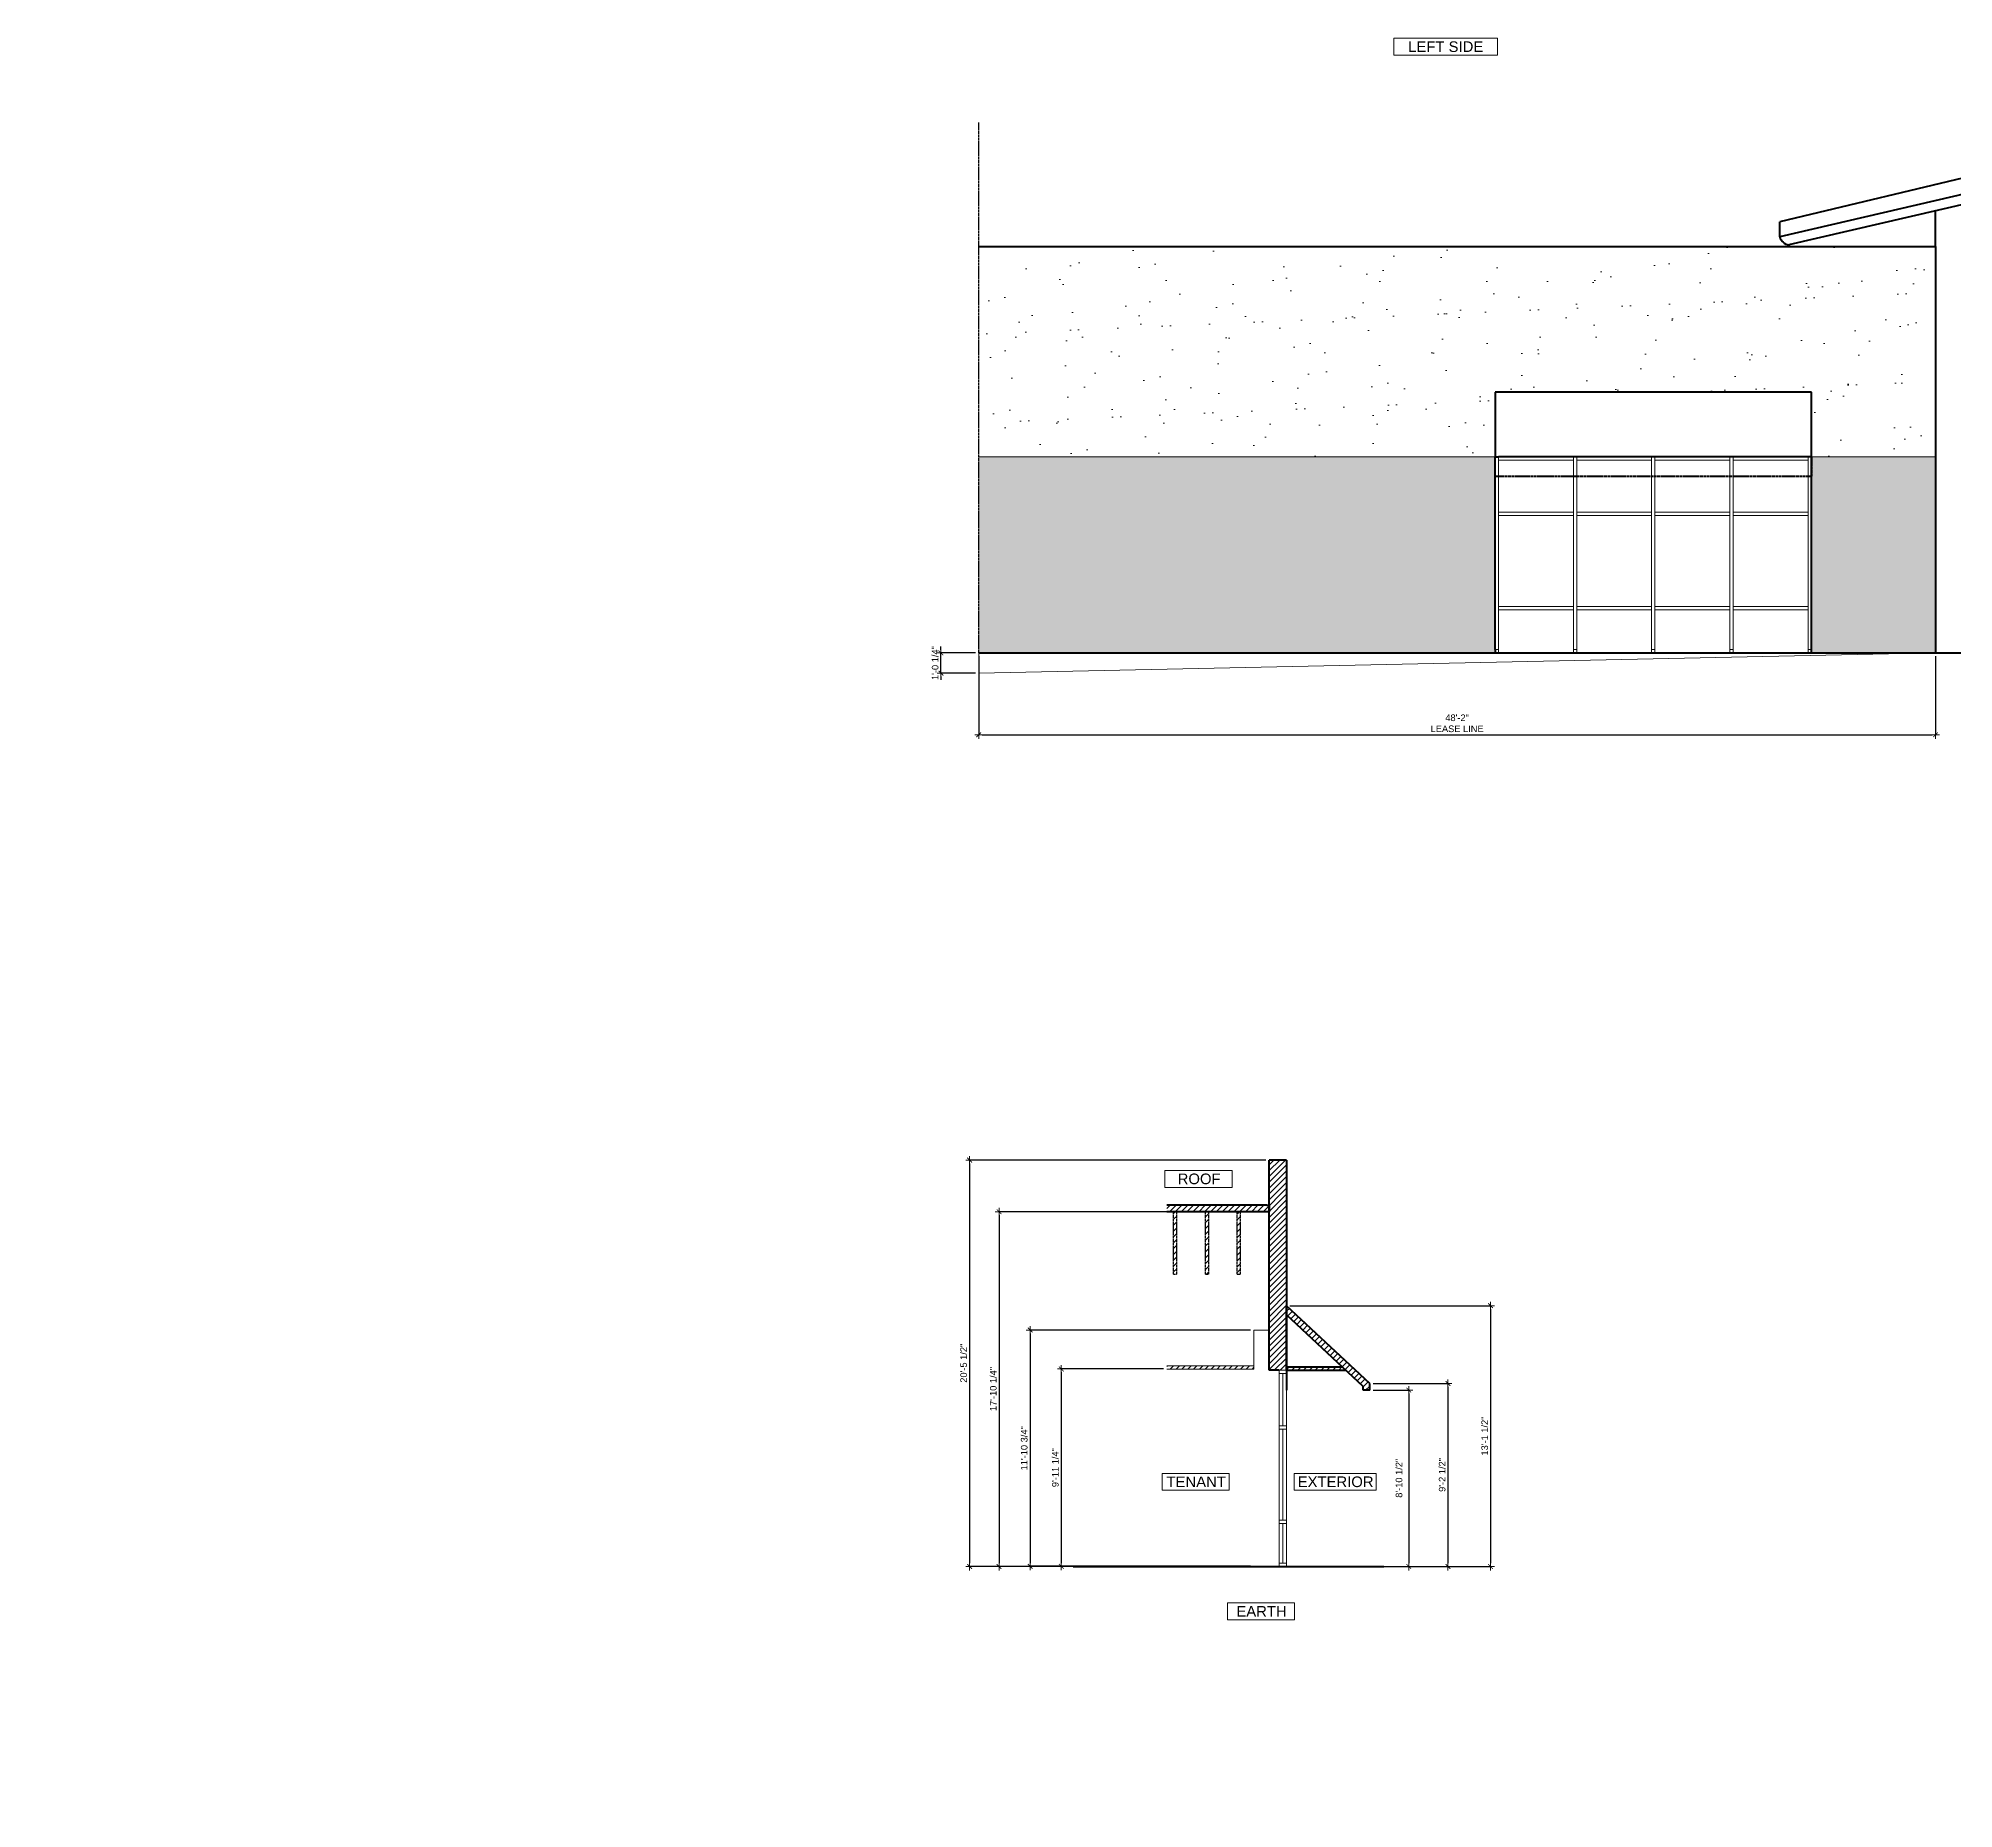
# Model space of a CAD drawing. Header units: inches. Extents: x 0 to 24189, y -562 to 1780.
# Drawn here: x 2692 to 3849, y 522 to 1591 of the extents above; entities that cross this region are included whole.
import ezdxf
from ezdxf import colors
from ezdxf.entities.mleader import LeaderData, LeaderLine
from ezdxf.math import Vec2, Vec3

# ---------------------------------------------------------------- set-up
doc = ezdxf.new("R2010")
doc.units = ezdxf.units.IN
doc.header["$MEASUREMENT"] = 0
doc.linetypes.add('CENTER', pattern=[2, 1.25, -0.25, 0.25, -0.25])
for name, color, linetype, lineweight in [('0-ANNO-DIMS', 153, 'Continuous', 13), ('0-ANNO-REFS', 232, 'Continuous', 15), ('EL-1-HEAVY-EXTRA', 3, 'Continuous', 60), ('EL-2-HEAVY', 4, 'Continuous', 50), ('EL-3-MEDIUM', 1, 'Continuous', 40), ('EL-4-STANDARD', 7, 'Continuous', 30), ('EL-5-FINE', 2, 'Continuous', 20), ('EL-7-LIGHT', 6, 'Continuous', 15), ('EL-8-LIGHT-EXTRA', 8, 'Continuous', 13)]:
    doc.layers.add(name, color=color, linetype=linetype, lineweight=lineweight)
for name, color, linetype in [('0-AREA-LEASE-LINE', 7, 'CENTER'), ('A-NOTE', 7, 'Continuous'), ('A-NOTE-HVAC', 7, 'Continuous')]:
    doc.layers.add(name, color=color, linetype=linetype)
doc.styles.add('ARCHD', font='archd.shx', dxfattribs={"width": 0.8})
doc.styles.add('Arial', font='arial.ttf')
doc.styles.add('DIM', font='arial.ttf')
doc.dimstyles.new('AAD', dxfattribs={"dimscale": 4, "dimtxt": 1, "dimasz": 0.5, "dimexe": 0, "dimexo": 0.5, "dimgap": 0.375, "dimtad": 1, "dimrnd": 0.245, "dimzin": 3, "dimdsep": 46, "dimlunit": 4, "dimtxsty": 'DIM', "dimblk": 'DIMSLSH', "dimcen": 0.0625, "dimclre": 256, "dimclrt": 7, "dimadec": 0, "dimazin": 0, "dimtfac": 0.1875, "dimtix": 1, "dimtmove": 2, "dimatfit": 3, "dimldrblk": 'DIMSLSH', "dimfxl": 1, "dimfrac": 2, "dimtolj": 1, "dimtzin": 3, "dimarcsym": 0})
pattern_1 = [(45, (765.1018, -727.5685), (-1.767767, 1.767767), [])]

# ---------------------------------------------------------------- blocks, each defined once
blk = doc.blocks.new('00-DIMS-LDR2')
at = {"color": 0, "linetype": 'ByBlock'}
blk.add_solid([(-1, 0.17), (-1, -0.17), (0, 0)], dxfattribs=at)
blk = doc.blocks.new('DIMSLSH')
at = {"linetype": 'Continuous'}
for p, q in [((1.19, 0), (-1.19, 0)), ((0, -1.19), (0, 1.19))]:
    blk.add_line(p, q, dxfattribs=at)
at = {"linetype": 'Continuous', "const_width": 0.25}
blk.add_lwpolyline([(-0.71, -0.71), (0.71, 0.71)], dxfattribs=at)
blk = doc.blocks.new('*D91')
at = {"layer": '0-ANNO-DIMS', "lineweight": -2, "transparency": 16777216}
for p, q in [((3433.9, 913.6), (3254.9, 913.6)), ((3433.9, 668.1), (3254.9, 668.1))]:
    blk.add_line(p, q, dxfattribs=at)
at = {"layer": '0-ANNO-DIMS', "color": 0, "lineweight": -2, "transparency": 16777216}
blk.add_line((3254.9, 911.6), (3254.9, 670.1), dxfattribs=at)
at = {"layer": 'DEFPOINTS', "color": 0, "transparency": 16777216}
for p in [(3435.9, 913.6), (3254.9, 668.1), (3435.9, 668.1)]:
    blk.add_point(p, dxfattribs=at)
at = {"layer": '0-ANNO-DIMS', "color": 0, "lineweight": -2, "transparency": 16777216, "xscale": 2, "yscale": 2, "zscale": 2}
for p, rotation in [((3254.9, 913.6), 90), ((3254.9, 668.1), 270)]:
    blk.add_blockref('DIMSLSH', p, dxfattribs=dict(at, rotation=rotation))
at = {"layer": '0-ANNO-DIMS', "color": 7, "transparency": 16777216, "insert": (3251.3, 790.9), "char_height": 4, "attachment_point": 5, "rotation": 90, "style": 'DIM'}
blk.add_mtext('\\A1;20\'-5 1/2"', dxfattribs=at)
blk = doc.blocks.new('*D92')
at = {"layer": '0-ANNO-DIMS', "lineweight": -2, "transparency": 16777216}
for p, q in [((3424.6, 810.9), (3291.5, 810.9)), ((3424.6, 668.2), (3291.5, 668.2))]:
    blk.add_line(p, q, dxfattribs=at)
at = {"layer": '0-ANNO-DIMS', "color": 0, "lineweight": -2, "transparency": 16777216}
blk.add_line((3291.5, 808.9), (3291.5, 670.2), dxfattribs=at)
at = {"layer": 'DEFPOINTS', "color": 0, "transparency": 16777216}
for p in [(3426.6, 810.9), (3291.5, 668.2), (3426.6, 668.2)]:
    blk.add_point(p, dxfattribs=at)
at = {"layer": '0-ANNO-DIMS', "color": 0, "lineweight": -2, "transparency": 16777216, "xscale": 2, "yscale": 2, "zscale": 2}
for p, rotation in [((3291.5, 810.9), 90), ((3291.5, 668.2), 270)]:
    blk.add_blockref('DIMSLSH', p, dxfattribs=dict(at, rotation=rotation))
at = {"layer": '0-ANNO-DIMS', "color": 7, "transparency": 16777216, "insert": (3287.9, 739.5), "char_height": 4, "attachment_point": 5, "rotation": 90, "style": 'DIM'}
blk.add_mtext('\\A1;11\'-10 3/4"', dxfattribs=at)
blk = doc.blocks.new('*D93')
at = {"layer": '0-ANNO-DIMS', "lineweight": -2, "transparency": 16777216}
for p, q in [((3433.9, 882.4), (3272.7, 882.4)), ((3433.9, 668.1), (3272.7, 668.1))]:
    blk.add_line(p, q, dxfattribs=at)
at = {"layer": '0-ANNO-DIMS', "color": 0, "lineweight": -2, "transparency": 16777216}
blk.add_line((3272.7, 880.4), (3272.7, 670.1), dxfattribs=at)
at = {"layer": 'DEFPOINTS', "color": 0, "transparency": 16777216}
for p in [(3435.9, 882.4), (3272.7, 668.1), (3435.9, 668.1)]:
    blk.add_point(p, dxfattribs=at)
at = {"layer": '0-ANNO-DIMS', "color": 0, "lineweight": -2, "transparency": 16777216, "xscale": 2, "yscale": 2, "zscale": 2}
for p, rotation in [((3272.7, 882.4), 90), ((3272.7, 668.1), 270)]:
    blk.add_blockref('DIMSLSH', p, dxfattribs=dict(at, rotation=rotation))
at = {"layer": '0-ANNO-DIMS', "color": 7, "transparency": 16777216, "insert": (3269.2, 775.3), "char_height": 4, "attachment_point": 5, "rotation": 90, "style": 'DIM'}
blk.add_mtext('\\A1;17\'-10 1/4"', dxfattribs=at)
blk = doc.blocks.new('*D94')
at = {"layer": '0-ANNO-DIMS', "lineweight": -2, "transparency": 16777216}
for p, q in [((3372.1, 787.4), (3310.3, 787.4)), ((3379.3, 668.2), (3310.3, 668.2))]:
    blk.add_line(p, q, dxfattribs=at)
at = {"layer": '0-ANNO-DIMS', "color": 0, "lineweight": -2, "transparency": 16777216}
blk.add_line((3310.3, 785.4), (3310.3, 670.2), dxfattribs=at)
at = {"layer": 'DEFPOINTS', "color": 0, "transparency": 16777216}
for p in [(3374.1, 787.4), (3310.3, 668.2), (3381.3, 668.2)]:
    blk.add_point(p, dxfattribs=at)
at = {"layer": '0-ANNO-DIMS', "color": 0, "lineweight": -2, "transparency": 16777216, "xscale": 2, "yscale": 2, "zscale": 2}
for p, rotation in [((3310.3, 787.4), 90), ((3310.3, 668.2), 270)]:
    blk.add_blockref('DIMSLSH', p, dxfattribs=dict(at, rotation=rotation))
at = {"layer": '0-ANNO-DIMS', "color": 7, "transparency": 16777216, "insert": (3306.7, 727.8), "char_height": 4, "attachment_point": 5, "rotation": 90, "style": 'DIM'}
blk.add_mtext('\\A1;9\'-11 1/4"', dxfattribs=at)
blk = doc.blocks.new('*D95')
at = {"layer": '0-ANNO-DIMS', "lineweight": -2, "transparency": 16777216}
for p, q in [((3448.4, 825.6), (3569.6, 825.6)), ((3448.4, 668.1), (3569.6, 668.1))]:
    blk.add_line(p, q, dxfattribs=at)
at = {"layer": '0-ANNO-DIMS', "color": 0, "lineweight": -2, "transparency": 16777216}
blk.add_line((3569.6, 823.6), (3569.6, 670.1), dxfattribs=at)
at = {"layer": 'DEFPOINTS', "color": 0, "transparency": 16777216}
for p in [(3446.4, 825.6), (3446.4, 668.1), (3569.6, 668.1)]:
    blk.add_point(p, dxfattribs=at)
at = {"layer": '0-ANNO-DIMS', "color": 0, "lineweight": -2, "transparency": 16777216, "xscale": 2, "yscale": 2, "zscale": 2}
for p, rotation in [((3569.6, 825.6), 90), ((3569.6, 668.1), 270)]:
    blk.add_blockref('DIMSLSH', p, dxfattribs=dict(at, rotation=rotation))
at = {"layer": '0-ANNO-DIMS', "color": 7, "transparency": 16777216, "insert": (3566.1, 746.9), "char_height": 4, "attachment_point": 5, "rotation": 90, "style": 'DIM'}
blk.add_mtext('\\A1;13\'-1 1/2"', dxfattribs=at)
blk = doc.blocks.new('*D96')
at = {"layer": '0-ANNO-DIMS', "lineweight": -2, "transparency": 16777216}
for p, q in [((3498.6, 774.6), (3520.2, 774.6)), ((3498.6, 668.1), (3520.2, 668.1))]:
    blk.add_line(p, q, dxfattribs=at)
at = {"layer": '0-ANNO-DIMS', "color": 0, "lineweight": -2, "transparency": 16777216}
blk.add_line((3520.2, 772.6), (3520.2, 670.1), dxfattribs=at)
at = {"layer": 'DEFPOINTS', "color": 0, "transparency": 16777216}
for p in [(3496.6, 774.6), (3496.6, 668.1), (3520.2, 668.1)]:
    blk.add_point(p, dxfattribs=at)
at = {"layer": '0-ANNO-DIMS', "color": 0, "lineweight": -2, "transparency": 16777216, "xscale": 2, "yscale": 2, "zscale": 2}
for p, rotation in [((3520.2, 774.6), 90), ((3520.2, 668.1), 270)]:
    blk.add_blockref('DIMSLSH', p, dxfattribs=dict(at, rotation=rotation))
at = {"layer": '0-ANNO-DIMS', "color": 7, "transparency": 16777216, "insert": (3514.3, 721.4), "char_height": 4, "attachment_point": 5, "rotation": 90, "style": 'DIM'}
blk.add_mtext('\\A1;8\'-10 1/2"', dxfattribs=at)
blk = doc.blocks.new('*D97')
at = {"layer": '0-ANNO-DIMS', "lineweight": -2, "transparency": 16777216}
for p, q in [((3498.6, 778.6), (3543.9, 778.6)), ((3498.6, 668.1), (3543.9, 668.1))]:
    blk.add_line(p, q, dxfattribs=at)
at = {"layer": '0-ANNO-DIMS', "color": 0, "lineweight": -2, "transparency": 16777216}
blk.add_line((3543.9, 776.6), (3543.9, 670.1), dxfattribs=at)
at = {"layer": 'DEFPOINTS', "color": 0, "transparency": 16777216}
for p in [(3496.6, 778.6), (3496.6, 668.1), (3543.9, 668.1)]:
    blk.add_point(p, dxfattribs=at)
at = {"layer": '0-ANNO-DIMS', "color": 0, "lineweight": -2, "transparency": 16777216, "xscale": 2, "yscale": 2, "zscale": 2}
for p, rotation in [((3543.9, 778.6), 90), ((3543.9, 668.1), 270)]:
    blk.add_blockref('DIMSLSH', p, dxfattribs=dict(at, rotation=rotation))
at = {"layer": '0-ANNO-DIMS', "color": 7, "transparency": 16777216, "insert": (3540.4, 723.4), "char_height": 4, "attachment_point": 5, "rotation": 90, "style": 'DIM'}
blk.add_mtext('\\A1;9\'-2 1/2"', dxfattribs=at)
blk = doc.blocks.new('*D108')
at = {"layer": '0-ANNO-DIMS', "color": 0, "lineweight": -2, "transparency": 16777216}
for p, q in [((3237.6, 1221.9), (3237.6, 1223.9)), ((3237.6, 1207.7), (3237.6, 1219.9)), ((3237.6, 1205.7), (3237.6, 1203.7))]:
    blk.add_line(p, q, dxfattribs=at)
at = {"layer": '0-ANNO-DIMS', "lineweight": -2, "transparency": 16777216}
for p, q in [((3258.4, 1219.9), (3237.6, 1219.9)), ((3258.4, 1207.7), (3237.6, 1207.7))]:
    blk.add_line(p, q, dxfattribs=at)
at = {"layer": 'DEFPOINTS', "color": 0, "transparency": 16777216}
for p in [(3237.6, 1219.9), (3260.4, 1219.9), (3260.4, 1207.7)]:
    blk.add_point(p, dxfattribs=at)
at = {"layer": '0-ANNO-DIMS', "color": 0, "lineweight": -2, "transparency": 16777216, "xscale": 2, "yscale": 2, "zscale": 2}
for p, rotation in [((3237.6, 1219.9), 270), ((3237.6, 1207.7), 90)]:
    blk.add_blockref('DIMSLSH', p, dxfattribs=dict(at, rotation=rotation))
at = {"layer": '0-ANNO-DIMS', "color": 7, "transparency": 16777216, "insert": (3234.1, 1213.8), "char_height": 4, "attachment_point": 5, "rotation": 90, "style": 'DIM'}
blk.add_mtext('\\A1;1\'-0 1/4"', dxfattribs=at)
blk = doc.blocks.new('*D109')
at = {"layer": '0-ANNO-DIMS', "lineweight": -2, "transparency": 16777216}
for p, q in [((3260.4, 1217.9), (3260.4, 1170.5)), ((3838.4, 1217.9), (3838.4, 1170.5))]:
    blk.add_line(p, q, dxfattribs=at)
at = {"layer": '0-ANNO-DIMS', "color": 0, "lineweight": -2, "transparency": 16777216}
blk.add_line((3262.4, 1170.5), (3836.4, 1170.5), dxfattribs=at)
at = {"layer": 'DEFPOINTS', "color": 0, "transparency": 16777216}
for p in [(3260.4, 1219.9), (3838.4, 1219.9), (3838.4, 1170.5)]:
    blk.add_point(p, dxfattribs=at)
at = {"layer": '0-ANNO-DIMS', "color": 0, "lineweight": -2, "transparency": 16777216, "xscale": 2, "yscale": 2, "zscale": 2, "rotation": 180}
blk.add_blockref('DIMSLSH', (3260.4, 1170.5), dxfattribs=at)
at = {"layer": '0-ANNO-DIMS', "color": 0, "lineweight": -2, "transparency": 16777216, "xscale": 2, "yscale": 2, "zscale": 2}
blk.add_blockref('DIMSLSH', (3838.4, 1170.5), dxfattribs=at)
at = {"layer": '0-ANNO-DIMS', "color": 7, "transparency": 16777216, "insert": (3549.4, 1177.4), "char_height": 4, "attachment_point": 5, "style": 'DIM'}
blk.add_mtext('\\A1;48\'-2"\\PLEASE LINE', dxfattribs=at)

msp = doc.modelspace()

# ---------------------------------------------------------------- hatches: boundary and pattern name
at = {"layer": 'EL-8-LIGHT-EXTRA'}
h = msp.add_hatch(dxfattribs=at)
h.set_pattern_fill('AR-SAND', color=256, scale=20, angle=45)
h.paths.add_polyline_path([(4024.1311, 931.017), (4024.1311, 804.017), (4481.3811, 804.017), (4481.3811, 931.017)])
h.paths.add_polyline_path([(3260.4277, 1465.4097), (3260.4277, 1338.4097), (3572.4277, 1338.4097), (3572.4277, 1377.4097), (3763.4277, 1377.4097), (3763.4277, 1338.4097), (3838.4277, 1338.4097), (3838.4277, 1366.8784), (3838.4277, 1465.4097)])
h = msp.add_hatch(dxfattribs=at)
h.set_pattern_fill('BRICK', color=256, scale=12)
h.paths.add_polyline_path([(3260.4277, 1338.4097), (3260.4277, 1219.9097), (3572.4277, 1219.9097), (3572.4277, 1221.9097), (3572.4277, 1338.4097)])
h.paths.add_polyline_path([(3838.4277, 1338.4097), (3763.4277, 1338.4097), (3763.4277, 1326.4097), (3763.4277, 1221.9097), (3763.4277, 1219.9097), (3838.4277, 1219.9097)])
h.paths.add_polyline_path([(4024.1311, 804.017), (4024.1311, 685.517), (4091.3811, 685.517), (4091.3811, 771.517), (4137.3811, 771.517), (4137.3811, 757.517), (4137.3811, 685.517), (4481.3811, 685.517), (4481.3811, 804.017)])
h.paths.add_polyline_path([(4956.0473, 1344.1217), (4880.9205, 1344.1217), (4880.9205, 1225.6217), (4956.0473, 1225.6217), (4956.0473, 1227.6217)])
h.paths.add_polyline_path([(5147.0473, 1227.6217), (5147.0473, 1225.6217), (5190.5473, 1225.6217), (5190.5473, 1344.1217), (5147.0473, 1344.1217)])
h = msp.add_hatch(dxfattribs=at)
h.set_pattern_fill('ANSI31', color=136, scale=20)
h.set_pattern_definition(pattern_1)
h.paths.add_polyline_path([(3435.8576, 886.3898), (3434.3576, 886.3898), (3374.123, 886.3898), (3374.123, 882.3898), (3435.8576, 882.3898)])
h.paths.add_polyline_path([(3446.3576, 913.6398), (3435.8576, 913.6398), (3435.8576, 810.8898), (3435.8576, 786.6398), (3441.8576, 786.6398), (3446.3576, 786.6398)])
h.paths.add_polyline_path([(3426.6076, 789.3898), (3374.123, 789.3898), (3374.123, 787.3898), (3426.6076, 787.3898)])
h.paths.add_polyline_path([(3380.1076, 882.3898), (3378.1076, 882.3898), (3378.1076, 844.6393), (3380.1076, 844.6393)])
h.paths.add_polyline_path([(3399.3576, 882.3898), (3397.3576, 882.3898), (3397.3576, 844.6393), (3399.3576, 844.6393)])
h.paths.add_polyline_path([(3418.6076, 882.3898), (3416.6076, 882.3898), (3416.6076, 844.6393), (3418.6076, 844.6393)])
h = msp.add_hatch(dxfattribs=at)
h.set_pattern_fill('ANSI31', color=136, scale=20)
h.set_pattern_definition(pattern_1)
h.paths.add_polyline_path([(3446.3576, 825.6398), (3446.3576, 820.1628), (3492.6076, 776.9041), (3492.6076, 774.6398), (3496.6076, 774.6398), (3496.6076, 778.6398)])
h.paths.add_polyline_path([(3480.0604, 788.6398), (3446.3576, 788.6398), (3446.3576, 786.6398), (3482.1987, 786.6398)], flags=17)

# ---------------------------------------------------------------- linework, layer by layer
at = {"layer": '0-ANNO-REFS'}
for points in [[(3573.8179, 1591.1962), (3573.8179, 1581.0395), (3511.2449, 1581.0395), (3511.2449, 1591.1962)], [(3413.4859, 907.2791), (3413.4859, 897.1225), (3372.924, 897.1225), (3372.924, 907.2791)], [(3411.715, 724.3107), (3411.715, 714.1541), (3371.1531, 714.1541), (3371.1531, 724.3107)], [(3500.4742, 724.3107), (3500.4742, 714.1541), (3451.0121, 714.1541), (3451.0121, 724.3107)], [(3451.1916, 646.0822), (3451.1916, 635.9255), (3410.6297, 635.9255), (3410.6297, 646.0822)]]:
    msp.add_lwpolyline(points, close=True, dxfattribs=at)
at = {"layer": '0-AREA-LEASE-LINE'}
msp.add_line((3260.4277, 1219.9097), (3260.4277, 1540.2731), dxfattribs=at)
at = {"layer": 'EL-1-HEAVY-EXTRA'}
for p, q in [((3260.4277, 1219.9097), (3838.4277, 1219.9097)), ((3838.4277, 1219.9097), (3859.3183, 1219.9097)), ((3317.5274, 668.1398), (3505.2286, 668.1398)), ((3412.2734, 668.1398), (3371.3576, 668.1398))]:
    msp.add_line(p, q, dxfattribs=at)
at = {"layer": 'EL-2-HEAVY'}
for p, q in [((3868.9985, 1510.0904), (3744.3272, 1480.351)), ((3857.9837, 1497.5676), (3744.3272, 1471.2551)), ((3859.3369, 1491.7222), (3749.7839, 1466.3597)), ((3838.4277, 1485.9486), (3838.4277, 1486.8815)), ((3838.4277, 1482.6456), (3838.4277, 1485.9486)), ((3838.4277, 1465.4097), (3838.4277, 1482.6456)), ((3744.3272, 1471.2551), (3744.3272, 1480.351)), ((3260.4277, 1465.4097), (3838.4277, 1465.4097)), ((3749.7839, 1466.3597), (3749.7839, 1465.4097)), ((3838.4277, 1465.4097), (3838.4277, 1366.8784)), ((3838.4277, 1366.8784), (3838.4277, 1219.9097)), ((3572.4277, 1221.9097), (3572.4277, 1338.4097)), ((3572.4277, 1338.4097), (3574.4277, 1338.4097)), ((3619.6777, 1338.4097), (3574.4277, 1338.4097)), ((3621.6777, 1338.4097), (3619.6777, 1338.4097)), ((3666.9277, 1338.4097), (3621.6777, 1338.4097)), ((3668.9277, 1338.4097), (3666.9277, 1338.4097)), ((3714.1777, 1338.4097), (3668.9277, 1338.4097)), ((3716.1777, 1338.4097), (3714.1777, 1338.4097)), ((3761.4277, 1338.4097), (3716.1777, 1338.4097)), ((3763.4277, 1338.4097), (3761.4277, 1338.4097)), ((3763.4277, 1221.9097), (3763.4277, 1338.4097)), ((3572.4277, 1221.9097), (3572.4277, 1219.9097)), ((3763.4277, 1219.9097), (3763.4277, 1221.9097)), ((3435.8576, 886.3898), (3435.8576, 882.3898))]:
    msp.add_line(p, q, dxfattribs=at)
at = {"layer": 'EL-2-HEAVY', "linetype": 'ByBlock'}
for p, q in [((3446.3576, 913.6398), (3435.8576, 913.6398)), ((3435.8576, 810.8898), (3435.8576, 913.6398)), ((3446.3576, 913.6398), (3446.3576, 786.6398)), ((3434.3576, 886.3898), (3374.123, 886.3898)), ((3435.8576, 882.3898), (3374.123, 882.3898)), ((3435.8576, 786.6398), (3435.8576, 810.8898)), ((3441.8576, 786.6398), (3435.8576, 786.6398))]:
    msp.add_line(p, q, dxfattribs=at)
at = {"layer": 'EL-2-HEAVY', "linetype": 'CENTER'}
msp.add_line((3434.3576, 886.3898), (3435.8576, 886.3898), dxfattribs=at)
at = {"layer": 'EL-2-HEAVY'}
msp.add_arc((3750.6819, 1472.8496), 6.5517, 194.0853851, 262.1218224, dxfattribs=at)
at = {"layer": 'EL-3-MEDIUM'}
for p, q in [((3763.4277, 1377.4097), (3572.4277, 1377.4097)), ((3572.4277, 1377.4097), (3572.4277, 1338.4097)), ((3763.4277, 1338.4097), (3763.4277, 1377.4097)), ((3446.3576, 786.6398), (3446.3576, 825.6398)), ((3446.3576, 786.6398), (3446.3576, 774.6398))]:
    msp.add_line(p, q, dxfattribs=at)
at = {"layer": 'EL-3-MEDIUM', "linetype": 'CENTER'}
for p, q in [((3572.4277, 1326.4097), (3572.4277, 1338.4097)), ((3763.4277, 1338.4097), (3763.4277, 1326.4097)), ((3763.4277, 1326.4097), (3572.4277, 1326.4097))]:
    msp.add_line(p, q, dxfattribs=at)
at = {"layer": 'EL-3-MEDIUM', "linetype": 'ByBlock'}
for p, q in [((3496.6076, 778.6398), (3446.3576, 825.6398)), ((3492.6076, 776.9041), (3446.3576, 820.1628)), ((3446.3576, 788.6398), (3480.0604, 788.6398)), ((3446.3576, 786.6398), (3482.1987, 786.6398)), ((3492.6076, 774.6398), (3492.6076, 776.9041)), ((3496.6076, 774.6398), (3496.6076, 778.6398)), ((3496.6076, 774.6398), (3492.6076, 774.6398))]:
    msp.add_line(p, q, dxfattribs=at)
at = {"layer": 'EL-4-STANDARD'}
for p, q in [((3378.1076, 882.3898), (3380.1076, 882.3898)), ((3397.3576, 882.3898), (3399.3576, 882.3898)), ((3416.6076, 882.3898), (3418.6076, 882.3898))]:
    msp.add_line(p, q, dxfattribs=at)
at = {"layer": 'EL-4-STANDARD', "linetype": 'CENTER'}
for p, q in [((3378.1076, 844.6393), (3378.1076, 882.3898)), ((3380.1076, 844.6393), (3380.1076, 882.3898)), ((3397.3576, 844.6393), (3397.3576, 882.3898)), ((3399.3576, 844.6393), (3399.3576, 882.3898)), ((3416.6076, 844.6393), (3416.6076, 882.3898)), ((3418.6076, 844.6393), (3418.6076, 882.3898)), ((3378.1076, 844.6393), (3380.1076, 844.6393)), ((3397.3576, 844.6393), (3399.3576, 844.6393)), ((3416.6076, 844.6393), (3418.6076, 844.6393))]:
    msp.add_line(p, q, dxfattribs=at)
at = {"layer": 'EL-5-FINE'}
for p, q in [((3574.4277, 1221.9097), (3574.4277, 1338.4097)), ((3619.6777, 1336.4097), (3574.4277, 1336.4097)), ((3619.6777, 1336.4097), (3619.6777, 1338.4097)), ((3619.6777, 1304.9097), (3619.6777, 1336.4097)), ((3621.6777, 1221.9097), (3621.6777, 1338.4097)), ((3666.9277, 1336.4097), (3621.6777, 1336.4097)), ((3666.9277, 1336.4097), (3666.9277, 1338.4097)), ((3666.9277, 1304.9097), (3666.9277, 1336.4097)), ((3668.9277, 1221.9097), (3668.9277, 1338.4097)), ((3714.1777, 1336.4097), (3668.9277, 1336.4097)), ((3714.1777, 1336.4097), (3714.1777, 1338.4097)), ((3714.1777, 1304.9097), (3714.1777, 1336.4097)), ((3716.1777, 1221.9097), (3716.1777, 1338.4097)), ((3761.4277, 1336.4097), (3716.1777, 1336.4097)), ((3761.4277, 1336.4097), (3761.4277, 1338.4097)), ((3761.4277, 1304.9097), (3761.4277, 1336.4097)), ((3619.6777, 1304.9097), (3574.4277, 1304.9097)), ((3619.6777, 1302.9097), (3574.4277, 1302.9097)), ((3619.6777, 1302.9097), (3619.6777, 1304.9097)), ((3619.6777, 1247.9097), (3619.6777, 1302.9097)), ((3666.9277, 1304.9097), (3621.6777, 1304.9097)), ((3666.9277, 1302.9097), (3621.6777, 1302.9097)), ((3666.9277, 1302.9097), (3666.9277, 1304.9097)), ((3666.9277, 1247.9097), (3666.9277, 1302.9097)), ((3714.1777, 1304.9097), (3668.9277, 1304.9097)), ((3714.1777, 1302.9097), (3668.9277, 1302.9097)), ((3714.1777, 1302.9097), (3714.1777, 1304.9097)), ((3714.1777, 1247.9097), (3714.1777, 1302.9097)), ((3761.4277, 1304.9097), (3716.1777, 1304.9097)), ((3761.4277, 1302.9097), (3716.1777, 1302.9097)), ((3761.4277, 1302.9097), (3761.4277, 1304.9097)), ((3761.4277, 1247.9097), (3761.4277, 1302.9097)), ((3619.6777, 1247.9097), (3574.4277, 1247.9097)), ((3619.6777, 1245.9097), (3574.4277, 1245.9097)), ((3619.6777, 1245.9097), (3619.6777, 1247.9097)), ((3619.6777, 1221.9097), (3619.6777, 1245.9097)), ((3666.9277, 1247.9097), (3621.6777, 1247.9097)), ((3666.9277, 1245.9097), (3621.6777, 1245.9097)), ((3666.9277, 1245.9097), (3666.9277, 1247.9097)), ((3666.9277, 1221.9097), (3666.9277, 1245.9097)), ((3714.1777, 1247.9097), (3668.9277, 1247.9097)), ((3714.1777, 1245.9097), (3668.9277, 1245.9097)), ((3714.1777, 1245.9097), (3714.1777, 1247.9097)), ((3714.1777, 1221.9097), (3714.1777, 1245.9097)), ((3761.4277, 1247.9097), (3716.1777, 1247.9097)), ((3761.4277, 1245.9097), (3716.1777, 1245.9097)), ((3761.4277, 1245.9097), (3761.4277, 1247.9097)), ((3761.4277, 1221.9097), (3761.4277, 1245.9097)), ((3574.4277, 1221.9097), (3572.4277, 1221.9097)), ((3574.4277, 1219.9097), (3574.4277, 1221.9097)), ((3621.6777, 1221.9097), (3619.6777, 1221.9097)), ((3619.6777, 1221.9097), (3619.6777, 1219.9097)), ((3621.6777, 1219.9097), (3621.6777, 1221.9097)), ((3668.9277, 1221.9097), (3666.9277, 1221.9097)), ((3666.9277, 1221.9097), (3666.9277, 1219.9097)), ((3668.9277, 1219.9097), (3668.9277, 1221.9097)), ((3716.1777, 1221.9097), (3714.1777, 1221.9097)), ((3714.1777, 1221.9097), (3714.1777, 1219.9097)), ((3716.1777, 1219.9097), (3716.1777, 1221.9097)), ((3763.4277, 1221.9097), (3761.4277, 1221.9097)), ((3761.4277, 1221.9097), (3761.4277, 1219.9097)), ((3446.3576, 786.6398), (3441.8576, 786.6398)), ((3441.8576, 786.6398), (3441.8576, 784.6398)), ((3441.8576, 784.6398), (3446.3576, 784.6398)), ((3441.8576, 784.6398), (3441.8576, 668.1398)), ((3446.3576, 784.6398), (3446.3576, 786.6398)), ((3446.3576, 670.1398), (3446.3576, 784.6398)), ((3446.3576, 753.1398), (3441.8576, 753.1398)), ((3446.3576, 751.1398), (3441.8576, 751.1398)), ((3446.3576, 696.1398), (3441.8576, 696.1398)), ((3446.3576, 694.1398), (3441.8576, 694.1398)), ((3446.3576, 670.1398), (3441.8576, 670.1398)), ((3441.8576, 668.1398), (3446.3576, 668.1398)), ((3446.3576, 668.1398), (3446.3576, 670.1398))]:
    msp.add_line(p, q, dxfattribs=at)
at = {"layer": 'EL-7-LIGHT'}
for p, q in [((3435.8576, 810.8898), (3426.6076, 810.8898)), ((3426.6076, 810.8898), (3426.6076, 787.3898)), ((3374.123, 789.3898), (3426.6076, 789.3898)), ((3426.6076, 787.3898), (3374.123, 787.3898))]:
    msp.add_line(p, q, dxfattribs=at)
at = {"layer": 'EL-8-LIGHT-EXTRA'}
for p, q in [((3572.4277, 1338.4097), (3260.4277, 1338.4097)), ((3763.4277, 1338.4097), (3838.4277, 1338.4097)), ((3838.4277, 1219.9097), (3260.4277, 1207.6617)), ((3260.4277, 1207.6617), (3260.4277, 1219.9097))]:
    msp.add_line(p, q, dxfattribs=at)
at = {"layer": 'EL-8-LIGHT-EXTRA', "const_width": 0.5}
for points in [[(3444.1076, 784.6398), (3444.1076, 753.1398)], [(3444.1076, 751.1398), (3444.1076, 696.1398)], [(3444.1076, 694.1398), (3444.1076, 670.1398)]]:
    msp.add_lwpolyline(points, dxfattribs=at)

# ---------------------------------------------------------------- texts
at = {"layer": 'A-NOTE', "char_height": 6.4234, "attachment_point": 5, "style": 'Arial'}
for s, insert, width in [('LEFT SIDE', (3542.5175, 1586.1179), 62.60077), ('ROOF', (3393.5534, 902.2008), 50.02249), ('TENANT', (3391.7825, 719.2324), 50.02249), ('EXTERIOR', (3476.0234, 719.2324), 50.02249), ('EARTH', (3431.2591, 641.0038), 50.02249)]:
    msp.add_mtext(s, dxfattribs=dict(at, insert=insert, width=width))

# ---------------------------------------------------------------- dimensions: what is measured, and where the dimension line sits
at = {"layer": '0-ANNO-DIMS'}
for base, p1, p2, picture, middle in [((3237.6327, 1219.9097), (3260.4277, 1207.6617), (3260.4277, 1219.9097), '*D108', (3234.0645, 1213.7857)), ((3254.8834, 668.1398), (3435.8576, 913.6398), (3435.8576, 668.1398), '*D91', (3251.3152, 790.8898)), ((3272.7406, 668.1398), (3435.8576, 882.3898), (3435.8576, 668.1398), '*D93', (3269.1724, 775.2648)), ((3569.6289, 668.1398), (3446.3576, 825.6398), (3446.3576, 668.1398), '*D95', (3566.0593, 746.8898)), ((3291.4873, 668.1598), (3426.6076, 810.8898), (3426.6076, 668.1598), '*D92', (3287.9177, 739.5248)), ((3310.2876, 668.1598), (3374.123, 787.3898), (3381.3427, 668.1598), '*D94', (3306.7194, 727.7748)), ((3543.938, 668.1398), (3496.6076, 778.6398), (3496.6076, 668.1398), '*D97', (3540.3698, 723.3898))]:
    dim = msp.add_linear_dim(base=base, p1=p1, p2=p2, angle=90, dimstyle='AAD', dxfattribs=at)
    dim.commit()
    dim.dimension.update_dxf_attribs({"geometry": picture, "text_midpoint": middle})
dim = msp.add_linear_dim(base=(3838.4277, 1170.4903), p1=(3260.4277, 1219.9097), p2=(3838.4277, 1219.9097), text='<>\\PLEASE LINE', dimstyle='AAD', dxfattribs=at)
dim.commit()
dim.dimension.update_dxf_attribs({"geometry": '*D109', "text_midpoint": (3549.4277, 1177.4)})
dim = msp.add_linear_dim(base=(3520.1984, 668.1398), p1=(3496.6076, 774.6398), p2=(3496.6076, 668.1398), angle=90, dimstyle='AAD', dxfattribs=at)
dim.commit()
dim.dimension.update_dxf_attribs({"geometry": '*D96', "text_midpoint": (3514.3448, 721.3898), "dimtype": 160})

# ---------------------------------------------------------------- leaders
at = {"layer": 'A-NOTE'}
ml = msp.add_multileader_mtext('Standard', dxfattribs=at)
ml.set_content('\\A1;COUNTERTOP', color=256, style='ARCHD')
ml.set_leader_properties()
ml.set_arrow_properties(name='00-DIMS-LDR2')
ml.build(insert=Vec2(0, 0))
ml.multileader.update_dxf_attribs({"text_right_attachment_type": 3, "dogleg_length": 0.1094, "arrow_head_size": 6, "scale": 48})
ctx = ml.context
ctx.base_point, ctx.scale, ctx.char_height, ctx.arrow_head_size, ctx.landing_gap_size, ctx.plane_origin = Vec3(1818.4348, 914.0671), 48, 4.5, 6, 4.32, Vec3(1516.9354, 1614.378)
ctx.right_attachment = 3
notes = []
notes.append((ctx, [(0, (0, 0, 0), (0, 0), (1, 0), 1, [])]))
ctx.mtext.insert, ctx.mtext.width, ctx.mtext.defined_height, ctx.mtext.flow_direction = Vec3(1822.7548, 916.3171), 37.144293, 17.9463, 5
at = {"layer": 'A-NOTE-HVAC'}
ml = msp.add_multileader_mtext('Standard', dxfattribs=at)
ml.set_content('\\A1;RTU 1', color=256, style='ARCHD')
ml.set_leader_properties()
ml.set_arrow_properties(name='00-DIMS-LDR2')
ml.build(insert=Vec2(0, 0))
ml.multileader.update_dxf_attribs({"text_right_attachment_type": 3, "dogleg_length": 0.1094, "arrow_head_size": 6, "scale": 48})
ctx = ml.context
ctx.base_point, ctx.scale, ctx.char_height, ctx.arrow_head_size, ctx.landing_gap_size, ctx.plane_origin = Vec3(1964.2412, 1014.8659), 48, 4.5, 6, 4.32, Vec3(1938.9885, 1024.5929)
ctx.right_attachment = 3
notes.append((ctx, [(0, (0, 0, 0), (0, 0), (1, 0), 1, [])]))
ctx.mtext.insert, ctx.mtext.width, ctx.mtext.defined_height, ctx.mtext.flow_direction = Vec3(1968.5612, 1017.1159), 49.261264, 17.9463, 5
ml = msp.add_multileader_mtext('Standard', dxfattribs=at)
ml.set_content('\\A1;RTU 2', color=256, style='ARCHD')
ml.set_leader_properties()
ml.set_arrow_properties(name='00-DIMS-LDR2')
ml.build(insert=Vec2(0, 0))
ml.multileader.update_dxf_attribs({"text_right_attachment_type": 3, "dogleg_length": 0.1094, "arrow_head_size": 6, "scale": 48})
ctx = ml.context
ctx.base_point, ctx.scale, ctx.char_height, ctx.arrow_head_size, ctx.landing_gap_size, ctx.plane_origin = Vec3(1675.0198, 809.6468), 48, 4.5, 6, 4.32, Vec3(1649.767, 819.3738)
ctx.right_attachment = 3
notes.append((ctx, [(0, (0, 0, 0), (0, 0), (1, 0), 1, [])]))
ctx.mtext.insert, ctx.mtext.width, ctx.mtext.defined_height, ctx.mtext.flow_direction = Vec3(1679.3398, 811.8968), 49.261264, 17.9463, 5
ml = msp.add_multileader_mtext('Standard', dxfattribs=at)
ml.set_content('\\A1;RTU 3', color=256, style='ARCHD')
ml.set_leader_properties()
ml.set_arrow_properties(name='00-DIMS-LDR2')
ml.build(insert=Vec2(0, 0))
ml.multileader.update_dxf_attribs({"text_right_attachment_type": 3, "dogleg_length": 0.1094, "arrow_head_size": 6, "scale": 48})
ctx = ml.context
ctx.base_point, ctx.scale, ctx.char_height, ctx.arrow_head_size, ctx.landing_gap_size, ctx.plane_origin = Vec3(1963.3658, 808.7154), 48, 4.5, 6, 4.32, Vec3(1938.1131, 818.4424)
ctx.right_attachment = 3
notes.append((ctx, [(0, (0, 0, 0), (0, 0), (1, 0), 1, [])]))
ctx.mtext.insert, ctx.mtext.width, ctx.mtext.defined_height, ctx.mtext.flow_direction = Vec3(1967.6858, 810.9654), 49.261264, 17.9463, 5
for ctx, leaders in notes:
    for number, flags, end, landing, length, lines in leaders:
        leader = LeaderData()
        leader.index, (leader.has_last_leader_line, leader.has_dogleg_vector, leader.attachment_direction) = number, flags
        leader.last_leader_point, leader.dogleg_vector, leader.dogleg_length = Vec3(end), Vec3(landing), length
        for number, points, colour, breaks in lines:
            line = LeaderLine()
            line.index, line.vertices, line.color, line.breaks = number, Vec3.list(points), colors.encode_raw_color(colour), breaks
            leader.lines.append(line)
        ctx.leaders.append(leader)

doc.saveas('drawing.dxf')
